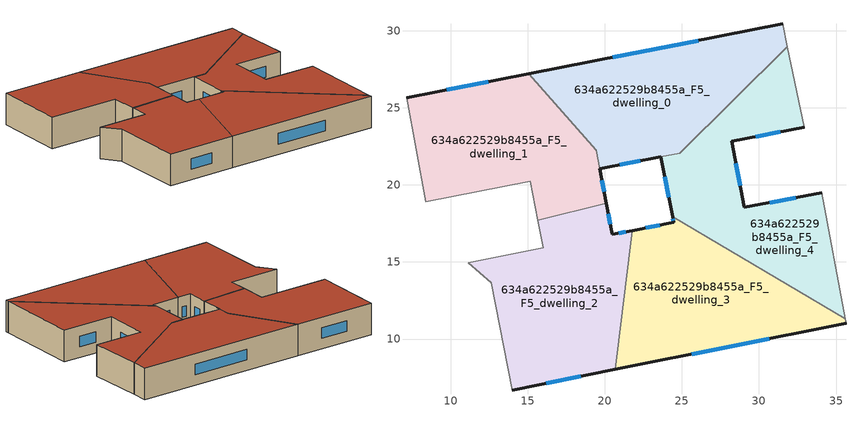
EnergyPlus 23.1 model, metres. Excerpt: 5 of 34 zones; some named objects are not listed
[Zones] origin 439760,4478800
634a622529b8455a_F5_dwelling_0
 floor to 634a622529b8455a_F4_dwelling_0 (EU_floor_Construction): 31.54,30.44 31.85,28.96 24.85,22.05 19.67,21.04 19.44,22.25 15.05,27.21 z15
 wall outside (EU_wall_Construction): 19.67,21.04 23.62,21.81 / 31.54,30.44 15.05,27.21 z15:18; 19.43,22.26,18 19.43,22.26,15 19.44,22.25,18
 wall to 634a622529b8455a_F5_dwelling_1 (EU_wall_Construction): 19.44,22.25 19.67,21.04 / 15.05,27.21 19.43,22.26 z15:18
 wall adiabatic (EU_wall_Construction): 31.85,28.96 31.54,30.44 z15:18
 wall to 634a622529b8455a_F5_dwelling_4 (EU_wall_Construction): 23.62,21.81 24.85,22.05 31.85,28.96 z15:18
 window (EU_Window_Construction): 20.98,21.3 22.31,21.56 / 26.07,29.37 20.52,28.28 z15.99:17.01
 roof outside (EU_roof_Construction): 24.85,22.05 31.85,28.96 31.54,30.44 15.05,27.21 19.44,22.25 19.67,21.04 z18
634a622529b8455a_F5_dwelling_1
 floor to 634a622529b8455a_F4_dwelling_1 (EU_floor_Construction): 19.44,22.25 20.09,18.81 15.66,17.7 15.17,20.22 8.36,18.9 7.13,25.65 15.05,27.21 z15
 wall outside (EU_wall_Construction): 20.09,18.81 19.67,21.04 / 15.05,27.21 7.13,25.65 z15:18; 19.44,22.25,18 19.44,22.25,15 19.43,22.26,15
 wall to 634a622529b8455a_F5_dwelling_2 (EU_wall_Construction): 15.66,17.7 20.09,18.81 z15:18
 wall adiabatic (EU_wall_Construction): 7.13,25.65 8.36,18.9 15.17,20.22 15.66,17.7 z15:18
 window (EU_Window_Construction): 19.95,19.55 19.81,20.3 / 12.43,26.69 9.76,26.17 z15.99:17.01
 roof outside (EU_roof_Construction): 20.09,18.81 19.44,22.25 15.05,27.21 7.13,25.65 8.36,18.9 15.17,20.22 15.66,17.7 z18
634a622529b8455a_F5_dwelling_2
 floor to 634a622529b8455a_F4_dwelling_2 (EU_floor_Construction): 20.09,18.81 20.47,16.79 21.78,17.04 20.66,8.02 13.99,6.69 12.62,13.66 11.12,14.95 16.01,15.91 15.66,17.7 z15
 wall outside (EU_wall_Construction): 21.78,17.04 20.47,16.79 20.09,18.81 / 13.99,6.69 20.66,8.02 z15:18
 wall to 634a622529b8455a_F5_dwelling_3 (EU_wall_Construction): 20.66,8.02 21.78,17.04 z15:18
 wall adiabatic (EU_wall_Construction): 15.66,17.7 16.01,15.91 11.12,14.95 12.62,13.66 13.99,6.69 z15:18
 window (EU_Window_Construction): 20.35,17.46 20.22,18.14 / 21.35,16.96 20.9,16.87 / 16.2,7.13 18.45,7.58 z15.99:17.01
 roof outside (EU_roof_Construction): 20.66,8.02 21.78,17.04 20.47,16.79 20.09,18.81 15.66,17.7 16.01,15.91 11.12,14.95 12.62,13.66 13.99,6.69 z18
634a622529b8455a_F5_dwelling_3
 floor to 634a622529b8455a_F4_dwelling_3 (EU_floor_Construction): 35.59,11.32 35.65,11.01 20.66,8.02 21.78,17.04 24.46,17.56 24.39,17.92 z15
 wall outside (EU_wall_Construction): 24.39,17.92 24.46,17.56 21.78,17.04 / 20.66,8.02 35.65,11.01 z15:18
 wall to 634a622529b8455a_F5_dwelling_4 (EU_wall_Construction): 35.59,11.32 24.39,17.92 z15:18
 wall adiabatic (EU_wall_Construction): 35.65,11.01 35.59,11.32 z15:18
 window (EU_Window_Construction): 23.57,17.39 22.67,17.21 / 24.42,17.8 24.44,17.68 / 25.63,9.01 30.68,10.02 z15.99:17.01
 roof outside (EU_roof_Construction): 35.65,11.01 35.59,11.32 24.39,17.92 24.46,17.56 21.78,17.04 20.66,8.02 z18
634a622529b8455a_F5_dwelling_4
 floor to 634a622529b8455a_F4_dwelling_4 (EU_floor_Construction): 31.85,28.96 32.95,23.75 28.24,22.82 29.03,18.54 34.07,19.5 35.59,11.32 24.39,17.92 23.62,21.81 24.85,22.05 z15
 wall outside (EU_wall_Construction): 34.07,19.5 29.03,18.54 28.24,22.82 32.95,23.75 / 23.62,21.81 24.39,17.92 z15:18
 wall adiabatic (EU_wall_Construction): 35.59,11.32 34.07,19.5 / 32.95,23.75 31.85,28.96 z15:18
 window (EU_Window_Construction): 32.4,19.18 30.7,18.85 / 23.88,20.52 24.14,19.21 / 29.8,23.12 31.39,23.44 / 28.77,19.96 28.5,21.4 z15.99:17.01
 roof outside (EU_roof_Construction): 35.59,11.32 34.07,19.5 29.03,18.54 28.24,22.82 32.95,23.75 31.85,28.96 24.85,22.05 23.62,21.81 24.39,17.92 z18
[Building]
EU S2 Campaign: North Axis=0; Terrain=City; Solar Distribution=FullExterior
[Site:Location]
Madrid: Latitude=40.5; Longitude=-3.5; Time Zone=1; Elevation=609
[SizingPeriod:WeatherFileDays]
AnnualSizingPeriod: Begin Month=1; Begin Day of Month=1; End Month=12; End Day of Month=31; Day of Week for Start Day=Monday; Use Weather File Daylight Saving Period=No; Use Weather File Rain and Snow Indicators=No
[MATERIAL]
EU_InternalMass_Material: Roughness=MediumRough; Thickness=0.1; Conductivity=1; Density=1800; Specific Heat=900; Thermal Absorptance=0.9; Solar Absorptance=0.7; Visible Absorptance=0.7
[MATERIAL:NOMASS] Roughness=MediumRough; Thermal Absorptance=0.9; Solar Absorptance=0.7; Visible Absorptance=0.7
Name | Thermal Resistance
EU_wall_NoMass | 0.609216
EU_roof_NoMass | 0.513268
EU_floor_NoMass | 0.568163
[WINDOWMATERIAL:SIMPLEGLAZINGSYSTEM]
EU_Window_SimpleGlazing: UFactor=5.50606; Solar Heat Gain Coefficient=0.85; Visible Transmittance=0.85
[CONSTRUCTION]
EU_wall_Construction: EU_wall_NoMass
EU_roof_Construction: EU_roof_NoMass
EU_floor_Construction: EU_floor_NoMass
EU_InternalMass_Construction: EU_InternalMass_Material
EU_Window_Construction: EU_Window_SimpleGlazing
[ZONE] Type=1; Multiplier=1; Ceiling Height=autocalculate; Floor Area=autocalculate; Part of Total Floor Area=Yes
Name | Volume
634a622529b8455a_F5_dwelling_0 | 242.42
634a622529b8455a_F5_dwelling_1 | 241.246
634a622529b8455a_F5_dwelling_2 | 242.603
634a622529b8455a_F5_dwelling_3 | 242.623
634a622529b8455a_F5_dwelling_4 | 244.127
[INTERNALMASS] Construction=EU_InternalMass_Construction
Name | Zone or ZoneList | Surface Area
634a622529b8455a_F5_dwelling_0_EU_InternalMass | 634a622529b8455a_F5_dwelling_0 | 80.8073
634a622529b8455a_F5_dwelling_1_EU_InternalMass | 634a622529b8455a_F5_dwelling_1 | 80.4151
634a622529b8455a_F5_dwelling_2_EU_InternalMass | 634a622529b8455a_F5_dwelling_2 | 80.8676
634a622529b8455a_F5_dwelling_3_EU_InternalMass | 634a622529b8455a_F5_dwelling_3 | 80.8744
634a622529b8455a_F5_dwelling_4_EU_InternalMass | 634a622529b8455a_F5_dwelling_4 | 81.3759
[OTHEREQUIPMENT] Fuel Type=Electricity; Design Level Calculation Method=Watts/Area; Power per Zone Floor Area=1; Fraction Latent=0; Fraction Radiant=0; Fraction Lost=0; Carbon Dioxide Generation Rate=0; EndUse Subcategory=EU_Step8_InternalGains
Name | Zone or ZoneList or Space or SpaceList | Schedule
EU_Step8_InternalGain_634a622529b8455a_F5_dwelling_0_f000 | 634a622529b8455a_F5_dwelling_0 | EU_Step8_GainSchedule_634a622529b8455a_F5_dwelling_0_f000
EU_Step8_InternalGain_634a622529b8455a_F5_dwelling_1_f000 | 634a622529b8455a_F5_dwelling_1 | EU_Step8_GainSchedule_634a622529b8455a_F5_dwelling_1_f000
EU_Step8_InternalGain_634a622529b8455a_F5_dwelling_2_f000 | 634a622529b8455a_F5_dwelling_2 | EU_Step8_GainSchedule_634a622529b8455a_F5_dwelling_2_f000
EU_Step8_InternalGain_634a622529b8455a_F5_dwelling_3_f000 | 634a622529b8455a_F5_dwelling_3 | EU_Step8_GainSchedule_634a622529b8455a_F5_dwelling_3_f000
EU_Step8_InternalGain_634a622529b8455a_F5_dwelling_4_f000 | 634a622529b8455a_F5_dwelling_4 | EU_Step8_GainSchedule_634a622529b8455a_F5_dwelling_4_f000
[ZONEVENTILATION:DESIGNFLOWRATE] Schedule=EU_AlwaysOn; Design Flow Rate Calculation Method=AirChanges/Hour; Air Changes per Hour=0.752966; Ventilation Type=Natural; Fan Pressure Rise=0; Fan Total Efficiency=1; Constant Term Coefficient=1; Temperature Term Coefficient=0; Velocity Term Coefficient=0; Velocity Squared Term Coefficient=0; Minimum Indoor Temperature=-100; Maximum Indoor Temperature=100; Delta Temperature=-100; Minimum Outdoor Temperature=-100; Maximum Outdoor Temperature=100; Maximum Wind Speed=40
Name | Zone or ZoneList or Space or SpaceList
EU_ConstantAir_634a622529b8455a_F5_dwelling_0 | 634a622529b8455a_F5_dwelling_0
EU_ConstantAir_634a622529b8455a_F5_dwelling_1 | 634a622529b8455a_F5_dwelling_1
EU_ConstantAir_634a622529b8455a_F5_dwelling_2 | 634a622529b8455a_F5_dwelling_2
EU_ConstantAir_634a622529b8455a_F5_dwelling_3 | 634a622529b8455a_F5_dwelling_3
EU_ConstantAir_634a622529b8455a_F5_dwelling_4 | 634a622529b8455a_F5_dwelling_4
[HVACTEMPLATE:ZONE:IDEALLOADSAIRSYSTEM] System Availability Schedule=EU_AlwaysOn; Maximum Heating Supply Air Temperature=50; Minimum Cooling Supply Air Temperature=13; Maximum Heating Supply Air Humidity Ratio=0.0156; Minimum Cooling Supply Air Humidity Ratio=0.0077; Heating Limit=NoLimit; Cooling Limit=NoLimit; Heating Availability Schedule=EU_AlwaysOn; Cooling Availability Schedule=EU_CoolingOff; Dehumidification Control Type=ConstantSensibleHeatRatio; Cooling Sensible Heat Ratio=0.7; Dehumidification Setpoint=60; Humidification Control Type=None; Humidification Setpoint=30; Outdoor Air Method=None; Outdoor Air Flow Rate per Person=0.00944; Outdoor Air Flow Rate per Zone Floor Area=0; Outdoor Air Flow Rate per Zone=0; Demand Controlled Ventilation Type=None; Outdoor Air Economizer Type=NoEconomizer; Heat Recovery Type=None; Sensible Heat Recovery Effectiveness=0.7; Latent Heat Recovery Effectiveness=0.65
Name | Template Thermostat
634a622529b8455a_F5_dwelling_0 | EU_HeatOnly_634a622529b8455a_F5_dwelling_0
634a622529b8455a_F5_dwelling_1 | EU_HeatOnly_634a622529b8455a_F5_dwelling_1
634a622529b8455a_F5_dwelling_2 | EU_HeatOnly_634a622529b8455a_F5_dwelling_2
634a622529b8455a_F5_dwelling_3 | EU_HeatOnly_634a622529b8455a_F5_dwelling_3
634a622529b8455a_F5_dwelling_4 | EU_HeatOnly_634a622529b8455a_F5_dwelling_4
[SIZING:ZONE] Zone Cooling Design Supply Air Temperature Input Method=SupplyAirTemperature; Zone Cooling Design Supply Air Temperature=13; Zone Heating Design Supply Air Temperature Input Method=SupplyAirTemperature; Zone Heating Design Supply Air Temperature=50; Zone Cooling Design Supply Air Humidity Ratio=0.008; Zone Heating Design Supply Air Humidity Ratio=0.008; Cooling Design Air Flow Method=DesignDay; Cooling Design Air Flow Rate=0; Cooling Minimum Air Flow per Zone Floor Area=0.000762; Cooling Minimum Air Flow=0; Cooling Minimum Air Flow Fraction=0.2; Heating Design Air Flow Method=DesignDay; Heating Design Air Flow Rate=0; Heating Maximum Air Flow per Zone Floor Area=0.002032; Heating Maximum Air Flow=0.141576; Heating Maximum Air Flow Fraction=0.3; Account for Dedicated Outdoor Air System=No; Dedicated Outdoor Air System Control Strategy=NeutralSupplyAir; Dedicated Outdoor Air Low Setpoint Temperature for Design=autosize; Dedicated Outdoor Air High Setpoint Temperature for Design=autosize; Zone Load Sizing Method=Sensible Load Only No Latent Load; Zone Latent Cooling Design Supply Air Humidity Ratio Input Method=HumidityRatioDifference; Zone Cooling Design Supply Air Humidity Ratio Difference=0.005; Zone Latent Heating Design Supply Air Humidity Ratio Input Method=HumidityRatioDifference; Zone Humidification Design Supply Air Humidity Ratio Difference=0.005
634a622529b8455a_F5_dwelling_0; 634a622529b8455a_F5_dwelling_1; 634a622529b8455a_F5_dwelling_2; 634a622529b8455a_F5_dwelling_3; 634a622529b8455a_F5_dwelling_4
[SCHEDULE:CONSTANT]
Name | Hourly Value
EU_AlwaysOn | 1
EU_CoolingOff | 0
[SCHEDULE:FILE] Column Number=1; Rows to Skip at Top=0; Number of Hours of Data=8760; Column Separator=Comma; Interpolate to Timestep=No; Minutes per Item=60; Adjust Schedule for Daylight Savings=Yes
Name | File
EU_Step8_GainSchedule_634a622529b8455a_F5_dwelling_0_f000 | ../../schedules/634a622529b8455a/634a622529b8455a_F5_dwelling_0_f000_gain.csv
EU_Step8_GainSchedule_634a622529b8455a_F5_dwelling_1_f000 | ../../schedules/634a622529b8455a/634a622529b8455a_F5_dwelling_1_f000_gain.csv
EU_Step8_GainSchedule_634a622529b8455a_F5_dwelling_2_f000 | ../../schedules/634a622529b8455a/634a622529b8455a_F5_dwelling_2_f000_gain.csv
EU_Step8_GainSchedule_634a622529b8455a_F5_dwelling_3_f000 | ../../schedules/634a622529b8455a/634a622529b8455a_F5_dwelling_3_f000_gain.csv
EU_Step8_GainSchedule_634a622529b8455a_F5_dwelling_4_f000 | ../../schedules/634a622529b8455a/634a622529b8455a_F5_dwelling_4_f000_gain.csv
